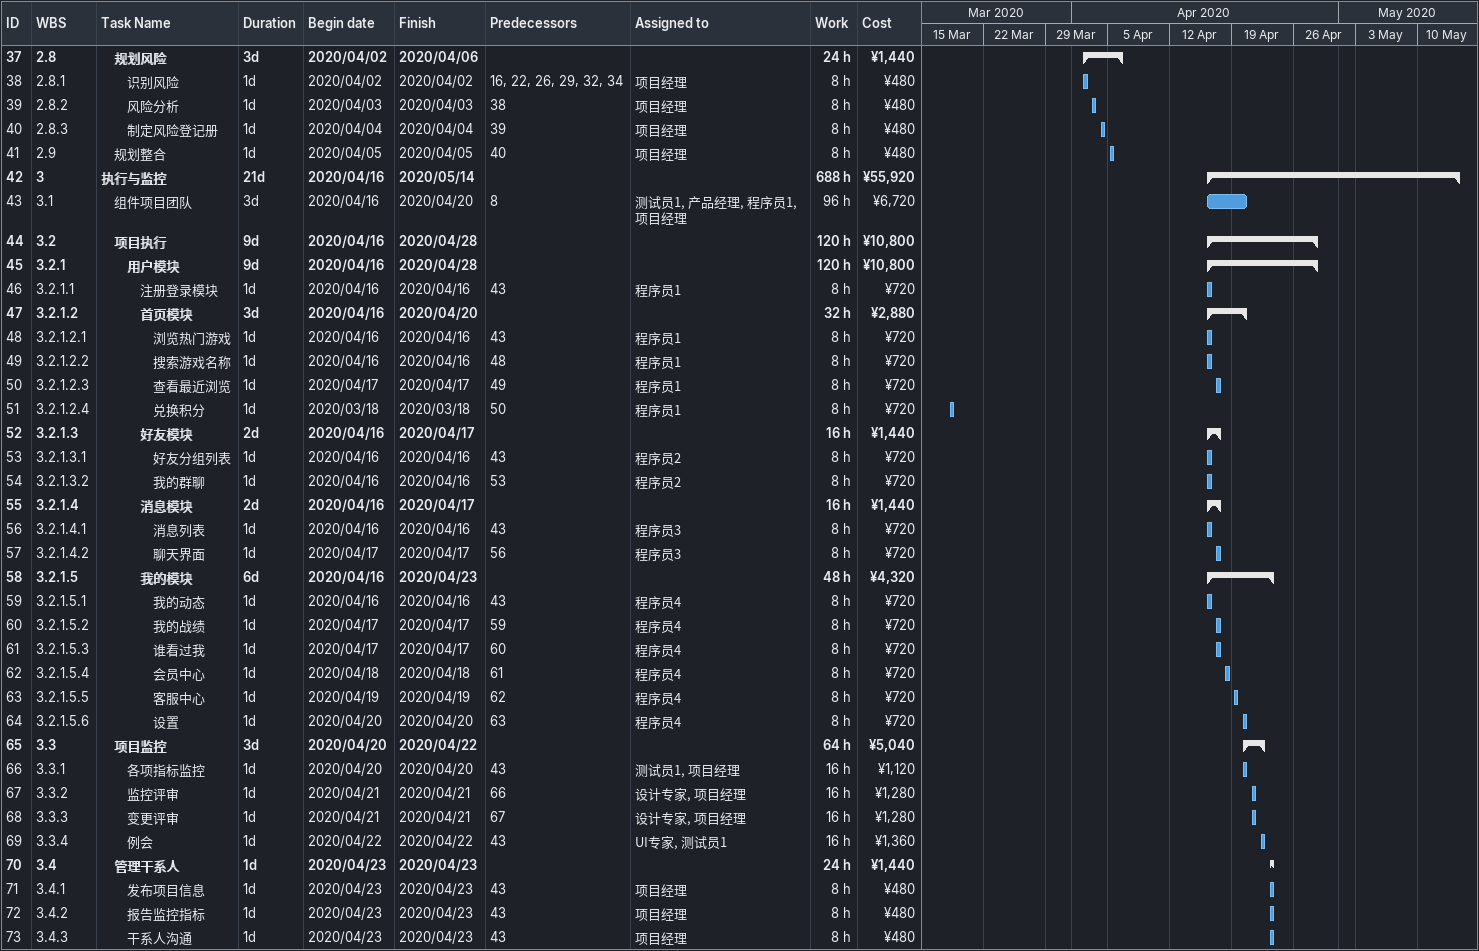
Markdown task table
| ID | WBS | Task | Duration | Start | Finish | Predecessors | Resources | Work (h) | Cost (¥) |
|---|---|---|---|---|---|---|---|---|---|
| 37 | 2.8 | **规划风险** | 3d | 2020-04-02 | 2020-04-06 |  |  | 24 | 1440 |
| 38 | 2.8.1 | 识别风险 | 1d | 2020-04-02 | 2020-04-02 | 16, 22, 26, 29, 32, 34 | 项目经理 | 8 | 480 |
| 39 | 2.8.2 | 风险分析 | 1d | 2020-04-03 | 2020-04-03 | 38 | 项目经理 | 8 | 480 |
| 40 | 2.8.3 | 制定风险登记册 | 1d | 2020-04-04 | 2020-04-04 | 39 | 项目经理 | 8 | 480 |
| 41 | 2.9 | 规划整合 | 1d | 2020-04-05 | 2020-04-05 | 40 | 项目经理 | 8 | 480 |
| 42 | 3 | **执行与监控** | 21d | 2020-04-16 | 2020-05-14 |  |  | 688 | 55920 |
| 43 | 3.1 | 组件项目团队 | 3d | 2020-04-16 | 2020-04-20 | 8 | 测试员1, 产品经理, 程序员1, 项目经理 | 96 | 6720 |
| 44 | 3.2 | **项目执行** | 9d | 2020-04-16 | 2020-04-28 |  |  | 120 | 10800 |
| 45 | 3.2.1 | **用户模块** | 9d | 2020-04-16 | 2020-04-28 |  |  | 120 | 10800 |
| 46 | 3.2.1.1 | 注册登录模块 | 1d | 2020-04-16 | 2020-04-16 | 43 | 程序员1 | 8 | 720 |
| 47 | 3.2.1.2 | **首页模块** | 3d | 2020-04-16 | 2020-04-20 |  |  | 32 | 2880 |
| 48 | 3.2.1.2.1 | 浏览热门游戏 | 1d | 2020-04-16 | 2020-04-16 | 43 | 程序员1 | 8 | 720 |
| 49 | 3.2.1.2.2 | 搜索游戏名称 | 1d | 2020-04-16 | 2020-04-16 | 48 | 程序员1 | 8 | 720 |
| 50 | 3.2.1.2.3 | 查看最近浏览 | 1d | 2020-04-17 | 2020-04-17 | 49 | 程序员1 | 8 | 720 |
| 51 | 3.2.1.2.4 | 兑换积分 | 1d | 2020-03-18 | 2020-03-18 | 50 | 程序员1 | 8 | 720 |
| 52 | 3.2.1.3 | **好友模块** | 2d | 2020-04-16 | 2020-04-17 |  |  | 16 | 1440 |
| 53 | 3.2.1.3.1 | 好友分组列表 | 1d | 2020-04-16 | 2020-04-16 | 43 | 程序员2 | 8 | 720 |
| 54 | 3.2.1.3.2 | 我的群聊 | 1d | 2020-04-16 | 2020-04-16 | 53 | 程序员2 | 8 | 720 |
| 55 | 3.2.1.4 | **消息模块** | 2d | 2020-04-16 | 2020-04-17 |  |  | 16 | 1440 |
| 56 | 3.2.1.4.1 | 消息列表 | 1d | 2020-04-16 | 2020-04-16 | 43 | 程序员3 | 8 | 720 |
| 57 | 3.2.1.4.2 | 聊天界面 | 1d | 2020-04-17 | 2020-04-17 | 56 | 程序员3 | 8 | 720 |
| 58 | 3.2.1.5 | **我的模块** | 6d | 2020-04-16 | 2020-04-23 |  |  | 48 | 4320 |
| 59 | 3.2.1.5.1 | 我的动态 | 1d | 2020-04-16 | 2020-04-16 | 43 | 程序员4 | 8 | 720 |
| 60 | 3.2.1.5.2 | 我的战绩 | 1d | 2020-04-17 | 2020-04-17 | 59 | 程序员4 | 8 | 720 |
| 61 | 3.2.1.5.3 | 谁看过我 | 1d | 2020-04-17 | 2020-04-17 | 60 | 程序员4 | 8 | 720 |
| 62 | 3.2.1.5.4 | 会员中心 | 1d | 2020-04-18 | 2020-04-18 | 61 | 程序员4 | 8 | 720 |
| 63 | 3.2.1.5.5 | 客服中心 | 1d | 2020-04-19 | 2020-04-19 | 62 | 程序员4 | 8 | 720 |
| 64 | 3.2.1.5.6 | 设置 | 1d | 2020-04-20 | 2020-04-20 | 63 | 程序员4 | 8 | 720 |
| 65 | 3.3 | **项目监控** | 3d | 2020-04-20 | 2020-04-22 |  |  | 64 | 5040 |
| 66 | 3.3.1 | 各项指标监控 | 1d | 2020-04-20 | 2020-04-20 | 43 | 测试员1, 项目经理 | 16 | 1120 |
| 67 | 3.3.2 | 监控评审 | 1d | 2020-04-21 | 2020-04-21 | 66 | 设计专家, 项目经理 | 16 | 1280 |
| 68 | 3.3.3 | 变更评审 | 1d | 2020-04-21 | 2020-04-21 | 67 | 设计专家, 项目经理 | 16 | 1280 |
| 69 | 3.3.4 | 例会 | 1d | 2020-04-22 | 2020-04-22 | 43 | UI专家, 测试员1 | 16 | 1360 |
| 70 | 3.4 | **管理干系人** | 1d | 2020-04-23 | 2020-04-23 |  |  | 24 | 1440 |
| 71 | 3.4.1 | 发布项目信息 | 1d | 2020-04-23 | 2020-04-23 | 43 | 项目经理 | 8 | 480 |
| 72 | 3.4.2 | 报告监控指标 | 1d | 2020-04-23 | 2020-04-23 | 43 | 项目经理 | 8 | 480 |
| 73 | 3.4.3 | 干系人沟通 | 1d | 2020-04-23 | 2020-04-23 | 43 | 项目经理 | 8 | 480 |
